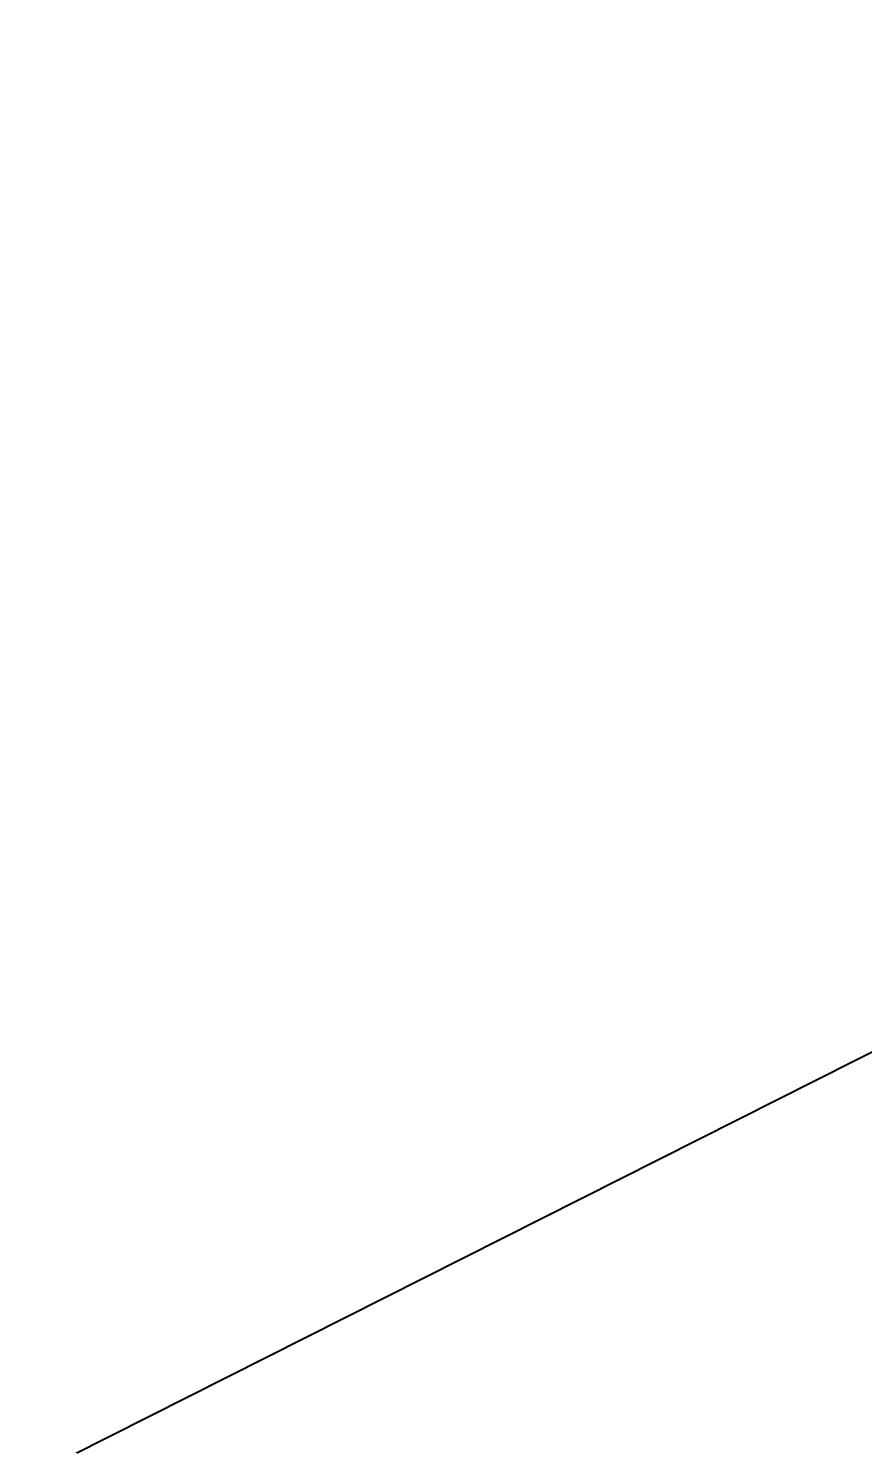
# Model space of a CAD drawing. Header units: metres. Extents: x 2682525 to 2683550, y 1250555 to 1251328.
# Drawn here: x 2683050.664 to 2683052.258, y 1250857.877 to 1250860.582 of the extents above; entities that cross this region are included whole.
import ezdxf

# ---------------------------------------------------------------- set-up
doc = ezdxf.new("R2010")
doc.units = ezdxf.units.M
doc.header["$PDMODE"] = 2
doc.header["$PDSIZE"] = -2
doc.linetypes.add('IMPORT-_22_ISO-10 Strichpunktlinie _2_', pattern=[46.98999999999999, 30.47999999999999, -7.619999999999998, 1.270000000000001, -7.619999999999998])
doc.linetypes.add('Verdeckt 0_75', pattern=[1.5, 0.75, -0.75])
for name, color, linetype, lineweight, true_color in [('2458 A U1_dwg-1', 9, 'Continuous', 18, 0x808080), ('_22_000 Linien-Strichpunktlinie kurz 0_10', 9, 'IMPORT-_22_ISO-10 Strichpunktlinie _2_', 18, 0x808080), ('_22_200 Materialien-Beton', 9, 'Continuous', 18, 0x808080), ('_22_300 Bauteile 3D-Wand Aussen', 9, 'Continuous', 18, 0x808080), ('_22_Keine', 9, 'Continuous', 18, 0x808080), ('_25_600 Situation-Baulinie', 9, 'Continuous', 18, 0x808080), ('A-DETL-____-MBND-1', 7, 'Continuous', 18, 0xbf6000), ('A-DETL-____-MBND-3', 7, 'Verdeckt 0_75', 25, 0xbf6000), ('Bemassung', 9, 'Continuous', 18, 0x808080)]:
    doc.layers.add(name, color=color, linetype=linetype, lineweight=lineweight, true_color=true_color)
for name, color, linetype, lineweight in [('A-____-____-DIMS', 7, 'Continuous', 9), ('A-DETL-____-MBND-2', 7, 'Verdeckt 0_75', 25), ('Bemassung-1', 7, 'Continuous', 18), ('G-____-____-DIMS', 7, 'Continuous', 9)]:
    doc.layers.add(name, color=color, linetype=linetype, lineweight=lineweight)
doc.styles.add('Arial_3', font='arial.ttf', dxfattribs={"height": 125})
doc.styles.add('Arial_31', font='arial.ttf', dxfattribs={"width": 0.9, "height": 200})
doc.styles.add('ISOCP_2', font='isocp___.ttf', dxfattribs={"height": 125.8608217592593})
doc.dimstyles.new('2_0_mm_-_Arial', dxfattribs={"dimscale": 304.8, "dimtxt": 204.051879991394, "dimasz": 0.2460629921259842, "dimexe": 0.3280839895013123, "dimexo": 0.3280840109072179, "dimgap": 0.08202099737532807, "dimtad": 1, "dimdec": 1, "dimlfac": 0.001, "dimrnd": 0.09999999999999999, "dimzin": 0, "dimdsep": 46, "dimtxsty": 'Arial_31', "dimblk1": 'OBLIQUE', "dimblk2": 'OBLIQUE', "dimsah": 1, "dimcen": 0.09, "dimdle": 0.3280839895013123, "dimazin": 0, "dimtfac": 1, "dimtdec": 4, "dimtix": 1, "dimtmove": 0, "dimatfit": 3, "dimfxl": 1, "dimtvp": 1, "dimtfill": 1, "dimtolj": 1, "dimtzin": 0, "dimarcsym": 2})
doc.dimstyles.new('2_0_mm_-_Arial_1', dxfattribs={"dimscale": 304.8, "dimtxt": 204.051879991394, "dimasz": 0.2460629921259842, "dimexe": 0.3280839895013123, "dimexo": 0.3280840109072179, "dimgap": 0.08202099737532807, "dimtad": 1, "dimdec": 1, "dimlfac": 0.001, "dimrnd": 0.09999999999999999, "dimzin": 0, "dimdsep": 46, "dimtxsty": 'Arial_31', "dimblk1": 'OBLIQUE', "dimblk2": 'OBLIQUE', "dimsah": 1, "dimcen": 0.09, "dimdle": 0.3280839895013123, "dimazin": 0, "dimtfac": 1, "dimtdec": 4, "dimtix": 1, "dimtmove": 2, "dimatfit": 3, "dimfxl": 1, "dimtvp": 1, "dimtfill": 1, "dimtolj": 1, "dimtzin": 0, "dimarcsym": 2})
pattern_1 = [(18.233, (0, 0), (18.77292067800844, -56.98752011815572), []), (288.233, (0, 0), (63.31313485127099, 20.85671487326738), [])]

# ---------------------------------------------------------------- blocks, each defined once
blk = doc.blocks.new('2458 A U1_dwg_VW_SLASH-9045520-U01 Bodenplatte')
at = {"layer": 'Bemassung'}
for p, q in [((-117330.3816673621, -21184.46800817721), (-117218.1284658487, -21072.21480666385)), ((-117374.2550666054, -21128.34140742053), (-117162.0138556679, -21128.34140742053))]:
    blk.add_line(p, q, dxfattribs=at)
blk = doc.blocks.new('2458 A U1_dwg_VW_SLASH-9045521-U01 Bodenplatte')
at = {"layer": 'Bemassung'}
for p, q in [((-117468.1284660846, -21072.21480666385), (-117580.3816675979, -21184.46800817721)), ((-117424.2550668413, -21128.34140742053), (-117636.4962777787, -21128.34140742053))]:
    blk.add_line(p, q, dxfattribs=at)
blk = doc.blocks.new('2458 A U1_dwg_VW_SLASH-9045523-U01 Bodenplatte')
at = {"layer": 'Bemassung'}
for p, q in [((-117330.3816673621, -21184.46800817721), (-117218.1284658487, -21072.21480666385)), ((-117374.2550666054, -21128.34140742053), (-117162.0138556679, -21128.34140742053))]:
    blk.add_line(p, q, dxfattribs=at)
blk = doc.blocks.new('2458 A U1_dwg_VW_SLASH-9045862-U01 Bodenplatte')
at = {"layer": 'Bemassung'}
for p, q in [((-117330.3816673621, -21184.46800817721), (-117218.1284658487, -21072.21480666385)), ((-117374.2550666054, -21128.34140742053), (-117162.0138556679, -21128.34140742053))]:
    blk.add_line(p, q, dxfattribs=at)
blk = doc.blocks.new('2458 A U1_dwg_VW_SLASH-9045863-U01 Bodenplatte')
at = {"layer": 'Bemassung'}
for p, q in [((-117468.1284660846, -21072.21480666385), (-117580.3816675979, -21184.46800817721)), ((-117424.2550668413, -21128.34140742053), (-117636.4962777787, -21128.34140742053))]:
    blk.add_line(p, q, dxfattribs=at)
blk = doc.blocks.new('2458 A U1_dwg_VW_SLASH-9045865-U01 Bodenplatte')
at = {"layer": 'Bemassung'}
for p, q in [((-117330.3816673621, -21184.46800817721), (-117218.1284658487, -21072.21480666385)), ((-117374.2550666054, -21128.34140742053), (-117162.0138556679, -21128.34140742053))]:
    blk.add_line(p, q, dxfattribs=at)
blk = doc.blocks.new('2458 A U1_dwg-9041719-U01 Bodenplatte')
at = {"layer": '_22_200 Materialien-Beton'}
h = blk.add_hatch(dxfattribs=at)
h.set_pattern_fill('FP_1', color=256, style=0, pattern_type=2)
h.set_pattern_definition(pattern_1)
h.paths.add_polyline_path([(-117524.2550666161, -20348.61881225431), (-117274.2550667951, -20348.61881214601), (-117274.255066731, -13449.1038870602), (-117524.2550667249, -13699.10388706227), (-117524.2550666405, -18859.10388707373)])
h = blk.add_hatch(dxfattribs=at)
h.set_pattern_fill('FP_1', color=256, style=0, pattern_type=2)
h.set_pattern_definition(pattern_1)
h.paths.add_polyline_path([(-117524.2550666161, -20348.61881225431), (-117274.2550667951, -20348.61881214601), (-117274.255066731, -13449.1038870602), (-117524.2550667249, -13699.10388706227), (-117524.2550666462, -18509.22271522267)])
h = blk.add_hatch(dxfattribs=at)
h.set_pattern_fill('FP_1', color=256, style=0, pattern_type=2)
h.set_pattern_definition(pattern_1)
h.paths.add_polyline_path([(-117274.2550667951, -20648.61881225029), (-111054.2550667031, -20648.61881212191), (-110804.2550666996, -20348.61881215004), (-117524.2550667249, -20348.6188124232)])
h = blk.add_hatch(dxfattribs=at)
h.set_pattern_fill('FP_1', color=256, style=0, pattern_type=2)
h.set_pattern_definition(pattern_1)
h.paths.add_polyline_path([(-117524.255066791, -24908.61881383585), (-117274.2550667951, -24658.61881381645), (-117274.2550668407, -21873.83377174422), (-117524.2550668407, -21873.83377174422), (-117524.255066791, -24658.61881381645)])
h.paths.add_polyline_path([(-117524.2550668427, -21748.83377174422), (-117274.2550668427, -21748.83377174422), (-117274.2550668607, -20648.61881225026), (-117524.2550667249, -20348.6188124232), (-117524.2550667249, -21119.87168652061)])
h = blk.add_hatch(dxfattribs=at)
h.set_pattern_fill('FP_1', color=256, style=0, pattern_type=2)
h.set_pattern_definition(pattern_1)
h.paths.add_polyline_path([(-117274.2550667951, -20648.61881225029), (-111054.2550667266, -20648.61881215003), (-110804.2550666878, -20348.61881214601), (-117524.2550668656, -20348.61881225431)])
h = blk.add_hatch(dxfattribs=at)
h.set_pattern_fill('FP_1', color=256, style=0, pattern_type=2)
h.set_pattern_definition(pattern_1)
h.paths.add_polyline_path([(-117524.255066791, -24908.61881383585), (-117274.2550667951, -24658.61881383171), (-117274.2550668407, -21873.83377174422), (-117524.2550668407, -21873.83377174422), (-117524.2550668103, -23730.52065781856)])
h.paths.add_polyline_path([(-117524.2550668427, -21748.83377174422), (-117274.2550668427, -21748.83377174422), (-117274.2550668607, -20648.61881225026), (-117524.2550668656, -20348.61881225431), (-117524.255066853, -21119.87168652061)])
at = {"layer": '_22_000 Linien-Strichpunktlinie kurz 0_10', "flags": 128}
for points in [[(-117674.2550664968, -21748.83377174422), (-117674.2550664968, -13852.61881243907), (-118874.2550664983, -13852.61881243907), (-118874.2550664983, -6701.423522176034)], [(-117674.2550664968, -21748.83377174422), (-117674.2550664968, -13852.61881243907), (-118874.2550664983, -13852.61881243907), (-118874.2550664983, -6701.423522176034)], [(-117449.2550664968, -21748.83377174422), (-117449.2550664968, -13627.61881243875), (-118649.2550664983, -13627.61881243875), (-118649.2550664983, -9488.61881243906)], [(-117449.2550664968, -21748.83377174422), (-117449.2550664968, -13627.61881243875), (-118649.2550664983, -13627.61881243875), (-118649.2550664983, -9488.61881243906)], [(-104229.0730545035, -21408.61881256097), (-105204.2550664989, -21408.61881256097), (-105204.2550664989, -24208.61884571297), (-100924.0361330748, -24208.61884571297), (-100924.0361330748, -37188.61881257763), (-109124.0361330749, -37188.61881257763), (-109124.0361330749, -34258.61881234243), (-118874.2550664968, -34258.61881234243), (-118874.2550664968, -27098.61881237621), (-117674.2550664968, -27098.61881237621), (-117674.2550664968, -21873.83377174422)], [(-104229.0730545035, -21408.61881256097), (-105204.2550664989, -21408.61881256097), (-105204.2550664989, -24208.61884571297), (-100924.0361330748, -24208.61884571297), (-100924.0361330748, -37188.61881257763), (-109124.0361330749, -37188.61881257763), (-109124.0361330749, -34258.61881234243), (-118874.2550664968, -34258.61881234243), (-118874.2550664968, -27098.61881237621), (-117674.2550664968, -27098.61881237621), (-117674.2550664968, -21873.83377174422)], [(-118474.2550664967, -31458.6188123762), (-118649.2550664967, -31458.6188123762), (-118649.2550664967, -27323.61881236364), (-117449.2550664968, -27323.61881236364), (-117449.2550664968, -21873.83377174422)], [(-118474.2550664967, -31458.6188123762), (-118649.2550664967, -31458.6188123762), (-118649.2550664967, -27323.61881236364), (-117449.2550664968, -27323.61881236364), (-117449.2550664968, -21873.83377174422)]]:
    blk.add_lwpolyline(points, dxfattribs=at)
at = {"layer": '_22_200 Materialien-Beton', "flags": 128}
for points in [[(-117524.2550667249, -13699.10388706226), (-117524.2550667249, -20348.61881225431), (-117524.2550667249, -20648.6188122543), (-117524.2550667249, -21748.83377174422)], [(-117524.255066791, -21748.83377174422), (-117524.255066791, -20648.6188122543), (-117524.255066791, -20348.61881225431), (-117524.255066791, -13699.10388706226)], [(-111054.2550667023, -21598.25867720168), (-111054.2550667023, -20648.61881215005), (-111244.2550667265, -20648.61881215005), (-117274.2550668607, -20648.61881215005), (-117274.2550668607, -21748.83377174422)], [(-117274.2550667951, -21748.83377174422), (-117274.2550667951, -20648.61881225028), (-111244.2550667265, -20648.61881225028), (-111054.2550667265, -20648.61881225028), (-111054.2550667265, -21598.25867722595)]]:
    blk.add_lwpolyline(points, dxfattribs=at)
for points in [[(-117274.2550666054, -13749.10388706023), (-112374.1562655252, -13749.10388706023), (-117274.255066724, -13749.10388706023), (-117274.255066724, -20348.61881225026), (-111244.2550666882, -20348.61881225026), (-117274.2550666159, -20348.61881225026)], [(-117524.2550667249, -21873.83377174422), (-117524.2550667249, -24908.61881383585), (-116339.2550667355, -24908.61881383585), (-117524.255066791, -24908.61881383585)]]:
    blk.add_lwpolyline(points, close=True, dxfattribs=at)
at = {"layer": '_22_300 Bauteile 3D-Wand Aussen'}
blk.add_line((-117274.2550668607, -20648.6188122503), (-117274.2550668607, -21748.83377174422), dxfattribs=at)
at = {"layer": '_22_300 Bauteile 3D-Wand Aussen', "flags": 128}
for points in [[(-117524.2550666161, -20348.61881225431), (-117524.2550666161, -13699.10388706226), (-117524.2550666161, -20348.61881225431), (-117524.2550666161, -20648.6188122543), (-117524.2550666161, -21748.83377174422)], [(-117524.255066791, -21748.83377174422), (-117524.255066791, -20648.6188122543), (-117524.255066791, -20348.61881225431)], [(-117274.2550667951, -21748.83377174422), (-117274.2550667951, -20648.6188122503), (-111244.2550667266, -20648.6188122503), (-111244.2550667266, -21749.90471583801)], [(-111244.2550667266, -21749.90471583801), (-111244.2550667266, -20648.61881215309), (-117274.2550668607, -20648.61881215309)]]:
    blk.add_lwpolyline(points, dxfattribs=at)
for points in [[(-117274.255066616, -20348.61881225026), (-114574.255066747, -20348.61881225026), (-117274.2550666159, -20348.61881225026), (-117274.2550666159, -18529.10388708291)], [(-117524.2550666161, -21873.83377174422), (-117524.2550666161, -24908.61881383585), (-116339.2550667355, -24908.61881383585), (-117524.255066791, -24908.61881383585)]]:
    blk.add_lwpolyline(points, close=True, dxfattribs=at)
at = {"layer": '_22_Keine', "flags": 128}
for points in [[(-116274.2531795878, -21058.61881385888), (-117274.2550666054, -21058.61881385888), (-117274.2550666054, -20658.61881385882), (-116274.2531795877, -20658.61881385882)], [(-116274.2531795878, -21058.61881385888), (-117274.2550666054, -21058.61881385888), (-117274.2550666054, -20658.61881385882), (-116274.2531795877, -20658.61881385882)], [(-116274.2531795878, -21458.61881385888), (-117274.2550666054, -21458.61881385888), (-117274.2550666054, -21058.6188138588), (-116274.2531795878, -21058.6188138588)], [(-116274.2531795878, -21458.61881385888), (-117274.2550666054, -21458.61881385888), (-117274.2550666054, -21058.6188138588), (-116274.2531795878, -21058.6188138588)]]:
    blk.add_lwpolyline(points, close=True, dxfattribs=at)
blk.add_lwpolyline([(-117274.2550666055, -21748.83377174422), (-117274.2550666055, -21458.61881385885), (-116274.2531795879, -21458.61881385885), (-116274.2531795879, -21748.8727509383)], dxfattribs=at)
blk.add_lwpolyline([(-117274.2550666055, -21748.83377174422), (-117274.2550666055, -21458.61881385885), (-116274.2531795879, -21458.61881385885), (-116274.2531795879, -21748.8727509383)], dxfattribs=at)
at = {"layer": '_25_600 Situation-Baulinie', "flags": 128}
for points in [[(-39998.30878082777, -19697.6751988499), (-28728.35925969961, -19697.6751988499), (-28728.35925969961, -15650.46579640768), (-31328.35925987479, -15650.46579640768), (-31328.35925987479, -7749.77864224621), (-18478.89012047552, -7749.77864224621), (-18478.89012047552, -6190.465796475198), (-8478.890120348786, -6190.465796475198), (-8478.890120348786, -13050.46579667138), (-9678.89012010524, -13050.46579667138), (-9678.89012010524, -26600.46579642589), (-8478.890120445896, -26600.46579642589), (-8478.890120445896, -33460.46579628942), (-18304.10905391994, -33460.46579628942), (-18304.10905391994, -36217.6290792397), (-118724.2550663652, -36217.6290792397), (-118724.2550663652, -27248.61881228595), (-117524.2550665293, -27248.61881228595), (-117524.2550665293, -21873.83377174422)], [(-117524.2550665293, -21748.83377174422), (-117524.2550665293, -13749.10388706017), (-118767.9759575672, -13749.10388706017), (-118767.9759575672, -12988.56068127447), (-119032.6549349158, -12988.56068127447)]]:
    blk.add_lwpolyline(points, dxfattribs=at)
at = {"layer": 'Bemassung'}
for p, q in [((-117524.2550668414, -21028.34140742057), (-117524.2550668414, -21748.83377174422)), ((-117524.2550668414, -21748.83377174422), (-117524.2550668414, -21028.34140742057)), ((-117274.2550666055, -21028.34140742057), (-117274.2550666055, -21748.83377174422)), ((-117274.2550666055, -21748.83377174422), (-117274.2550666055, -21028.34140742057))]:
    blk.add_line(p, q, dxfattribs=at)
at = {"layer": 'Bemassung', "flags": 128}
for points in [[(-117274.2550666055, -21748.83377174422), (-117274.2550666055, -21028.34140742057)], [(-117748.7374887162, -21128.34140742053), (-117636.4962777787, -21128.34140742053)], [(-117524.2550668412, -21128.34140742053), (-117274.2550666054, -21128.34140742053)], [(-114563.7374885958, -21128.34140742049), (-114451.4962776583, -21128.34140742049), (-117162.0138556679, -21128.34140742049), (-117049.7726447304, -21128.34140742049), (-117162.0138556679, -21128.34140742049), (-114451.4962776583, -21128.34140742049)]]:
    blk.add_lwpolyline(points, close=True, dxfattribs=at)
for name in ['2458 A U1_dwg_VW_SLASH-9045521-U01 Bodenplatte', '2458 A U1_dwg_VW_SLASH-9045863-U01 Bodenplatte', '2458 A U1_dwg_VW_SLASH-9045520-U01 Bodenplatte', '2458 A U1_dwg_VW_SLASH-9045523-U01 Bodenplatte', '2458 A U1_dwg_VW_SLASH-9045862-U01 Bodenplatte', '2458 A U1_dwg_VW_SLASH-9045865-U01 Bodenplatte']:
    blk.add_blockref(name, (0, 0))
at = {"layer": 'Bemassung-1', "insert": (-117399.2550667233, -21021.30813145282), "char_height": 125.8608217592593, "width": 236.8473635522664, "attachment_point": 2, "line_spacing_factor": 1.478621465017729, "style": 'ISOCP_2'}
blk.add_mtext('25', dxfattribs=at)
blk.add_mtext('25', dxfattribs=at)
blk = doc.blocks.new('PE-HD_Bogen - Standard-V77-U01 Bodenplatte')
at = {"layer": 'A-DETL-____-MBND-3'}
for points in [[(-118422.5307035432, -21646.4080096146), (-118368.6647951371, -21645.77419191629), (-118360.5504929116, -21645.14795156137), (-118360.5510228746, -21604.97706703667), (-118365.7016717449, -21605.44608738699), (-118385.1226775458, -21605.9565482853), (-118430.8820267681, -21606.20578868393), (-118477.174936955, -21605.60153598668), (-118485.5462055254, -21605.30012007021), (-118485.5462055254, -21645.16865324846), (-118483.2826661536, -21645.49174857868), (-118466.8749764555, -21646.04929799903), (-118432.3660848176, -21646.38377309817)], [(-118448.657681157, -21734.22542907462), (-118444.280706485, -21730.56419841007), (-118435.3457768091, -21722.16751939619), (-118398.0862047041, -21685.40702220648), (-118365.9205780998, -21652.39931790578), (-118360.5504929116, -21645.67226790331), (-118360.5504929116, -21645.52831288156), (-118368.6647951371, -21645.77419191629), (-118406.3727064016, -21646.36274787861), (-118466.8749764555, -21646.04929799903), (-118485.4641266808, -21645.79212010321), (-118481.2548071442, -21677.76590366157), (-118467.8334333695, -21709.2352755214), (-118449.5647683776, -21733.04329818976)], [(-118420.2449700044, -21762.63814022717), (-118416.2632827518, -21759.3349605127), (-118402.1696074875, -21745.96318597393), (-118369.6366217773, -21713.7826794157), (-118337.3298622411, -21680.61640166963), (-118331.8450156927, -21674.26746252206), (-118360.4744067432, -21646.14358821894), (-118364.1051896409, -21650.40420377991), (-118377.2308141446, -21664.20780547473), (-118403.9400583258, -21691.28979743175), (-118442.4771842271, -21728.93056974805), (-118448.657681157, -21734.22542907462), (-118421.4271008893, -21761.4560093423)]]:
    blk.add_hatch(color=256, dxfattribs=at).paths.add_polyline_path(points)
at = {"layer": 'A-DETL-____-MBND-2'}
for p, q in [((-118485.5483492185, -21604.9766609492), (-118485.5483492185, -21645.15830240491)), ((-118423.0483492183, -21671.44944500463), (-118423.0483492183, -21604.97666094917)), ((-118360.5483492185, -21645.15830240492), (-118360.5483492185, -21604.9766609492)), ((-118360.4744067432, -21645.53046938023), (-118360.5483492185, -21645.15830240492)), ((-118360.2635301769, -21645.84591639791), (-118360.4744067432, -21645.53046938023)), ((-118331.8508190244, -21674.25862755045), (-118360.2635301769, -21645.84591639791)), ((-118423.0483492183, -21671.44944500463), (-118376.0449928484, -21718.45280137459)), ((-118448.6518778252, -21734.23426404623), (-118420.2391666727, -21762.64697519878))]:
    blk.add_line(p, q, dxfattribs=at)
at = {"layer": 'A-DETL-____-MBND-2', "flags": 128}
for points in [[(-118485.5483492185, -21645.15830240492), (-118481.437835168, -21677.07606088114), (-118475.9593483073, -21693.36589842534)], [(-118475.9593483073, -21693.36589842534), (-118459.9472063898, -21721.28099988054), (-118448.6518778252, -21734.23426404624)]]:
    blk.add_lwpolyline(points, dxfattribs=at)
at = {"layer": 'A-DETL-____-MBND-2'}
for centre, major_axis, ratio, start_param, end_param in [((-118423.0483492183, -21604.97666094917), (62.49999999999665, 0), 0.01999600119960317, 0.008282425496625626, 3.149875079086411), ((-118423.0483492183, -21604.97666094917), (62.50000000001121, 0), 0.01999600119959852, 3.149875079086412, 6.291467732676214), ((-118376.0449928484, -21718.45280137459), (44.19417382416114, 44.1941738241579), 0.01999600119933561, 6.274902881681928, 9.416495535271729), ((-118376.0449928484, -21718.45280137459), (44.19417382416116, 44.19417382415776), 0.01999600119950027, 3.133310228092304, 6.274902881682091)]:
    blk.add_ellipse(centre, major_axis=major_axis, ratio=ratio, start_param=start_param, end_param=end_param, dxfattribs=at)
blk = doc.blocks.new('PE-HD_Bogen - Standard-V78-U01 Bodenplatte')
at = {"layer": 'A-DETL-____-MBND-3'}
for points in [[(-118345.7284578576, -21837.15465237392), (-118341.6158266858, -21833.70466069266), (-118327.3754037394, -21820.18156506198), (-118300.2934117954, -21793.47232089329), (-118262.6526394791, -21754.93519499199), (-118257.3577801525, -21748.75469806217), (-118285.7632597466, -21720.3499679489), (-118289.0736710203, -21724.32367416311), (-118302.4454455563, -21738.41734942453), (-118336.2173702451, -21772.5339293451), (-118367.7872540122, -21803.2570946729), (-118374.1411690102, -21808.74194122139), (-118347.1005589979, -21835.78255123367)], [(-118256.6716820314, -21874.04317674234), (-118256.3478813083, -21872.04759048935), (-118255.7849738971, -21856.10400920689), (-118255.4116239782, -21812.06296611071), (-118256.0275134896, -21757.67941202927), (-118257.0105511574, -21749.0474641286), (-118257.3577801525, -21749.27778444223), (-118262.6526394791, -21754.93519499199), (-118288.8999873266, -21782.0148866636), (-118331.9031952943, -21824.57480956048), (-118345.7284578576, -21837.15465237392), (-118319.6442441464, -21857.16991229299), (-118289.2689324446, -21869.75177836118), (-118271.830056769, -21872.04759048935)], [(-118216.4900405758, -21874.04317674235), (-118216.0102632944, -21868.89199790991), (-118215.4998023962, -21849.47099211619), (-118215.2505619975, -21803.71164288422), (-118215.8581672011, -21757.41873269894), (-118216.4693388887, -21749.04746412859), (-118256.6509803444, -21749.0474641286), (-118256.1569468718, -21754.93519499199), (-118255.6657047668, -21774.65615734718), (-118255.4391289055, -21821.88195617829), (-118256.0454416765, -21865.92887451691), (-118256.3478813083, -21874.04317674234)]]:
    blk.add_hatch(color=256, dxfattribs=at).paths.add_polyline_path(points)
at = {"layer": 'A-DETL-____-MBND-2'}
for p, q in [((-118257.3489451809, -21748.7605013939), (-118285.7616563335, -21720.34779024135)), ((-118282.9524737875, -21811.54532043545), (-118329.9558301575, -21764.54196406549)), ((-118257.0334981632, -21748.97137796019), (-118257.3489451809, -21748.7605013939)), ((-118256.6613311879, -21749.04532043547), (-118257.0334981632, -21748.97137796019)), ((-118216.4796897322, -21749.04532043547), (-118256.6613311879, -21749.04532043547)), ((-118374.1500039818, -21808.73613788967), (-118345.7372928292, -21837.14884904221)), ((-118282.9524737875, -21811.54532043545), (-118216.4796897321, -21811.54532043545)), ((-118256.6613311879, -21874.04532043547), (-118216.4796897322, -21874.04532043547))]:
    blk.add_line(p, q, dxfattribs=at)
at = {"layer": 'A-DETL-____-MBND-2', "flags": 128}
for points in [[(-118345.7372928292, -21837.14884904221), (-118320.2614570111, -21856.81154014175), (-118304.8689272094, -21864.45631952388)], [(-118304.8689272094, -21864.45631952388), (-118273.8076755417, -21872.87298292916), (-118256.6613311879, -21874.04532043547)]]:
    blk.add_lwpolyline(points, dxfattribs=at)
at = {"layer": 'A-DETL-____-MBND-2'}
for centre, major_axis, ratio, start_param, end_param in [((-118329.9558301575, -21764.54196406549), (44.19417382415445, 44.19417382415735), 0.01999600119970766, 0.008282425497694031, 3.149875079081305), ((-118329.9558301575, -21764.54196406549), (44.19417382416874, 44.19417382416113), 0.01999600119953793, 3.149875079087313, 6.291467732683292), ((-118216.4796897321, -21811.54532043545), (0, 62.49999999999665), 0.01999600120012703, 6.274902881694817, 9.416495535272967), ((-118216.4796897321, -21811.54532043545), (0, 62.50000000000033), 0.01999600119942545, 3.133310228093089, 6.274902881694526)]:
    blk.add_ellipse(centre, major_axis=major_axis, ratio=ratio, start_param=start_param, end_param=end_param, dxfattribs=at)
blk = doc.blocks.new('PE-HD_Bogen - Standard-V24-U01 Bodenplatte')
at = {"layer": 'A-DETL-____-MBND-3'}
for points in [[(-87071.10877464729, -18117.517553192), (-87071.10877464729, -18076.71719760779), (-87125.23536238381, -18076.0923225703), (-87133.60877464728, -18076.0923225703), (-87133.60877464728, -18116.26780311702), (-87131.47913879038, -18116.59126223805), (-87115.30294847146, -18117.15150986983), (-87087.2849649662, -18117.47496899085)], [(-87071.10877464729, -18117.517553192), (-87016.98218691077, -18116.89267815452), (-87008.60877464729, -18116.26780311702), (-87008.60877464729, -18075.46744753281), (-87010.73841050423, -18075.79090665383), (-87026.91460082315, -18076.35115428561), (-87071.10877464729, -18076.71719760779)], [(-87071.10877464729, -18204.09351147035), (-87071.10877464729, -18117.517553192), (-87125.23536238381, -18116.89267815452), (-87133.60877464728, -18116.26780311702), (-87133.44383152192, -18145.47257443015), (-87133.60877464728, -18159.89933764619), (-87131.47913879038, -18171.33763151446), (-87124.26395672873, -18182.89159381043), (-87115.30294847146, -18191.14933764619), (-87102.3587746473, -18198.17261487718), (-87087.2849649662, -18202.58763151446)], [(-87071.10877464729, -18204.09351147035), (-87054.93258432839, -18202.58763151446), (-87039.8587746473, -18198.17261487718), (-87026.91460082315, -18191.14933764619), (-87016.98218691077, -18181.99642455827), (-87010.73841050423, -18171.33763151446), (-87008.60877464729, -18159.8993376462), (-87008.78421184533, -18131.19228396361), (-87008.60877464729, -18116.26780311702), (-87010.73841050423, -18116.59126223805), (-87026.91460082315, -18117.15150986983), (-87071.10877464729, -18117.60895014566), (-87071.10877464729, -18202.58763151446)], [(-87071.10877464729, -18232.94948904351), (-87071.10877464729, -18204.09351147035), (-87087.2849649662, -18202.58763151446), (-87102.3587746473, -18198.17261487718), (-87115.30294847146, -18191.14933764619), (-87125.23536238381, -18181.99642455827), (-87131.47913879038, -18171.33763151446), (-87133.60877464728, -18159.89933764619), (-87133.60877464728, -18188.75531521935), (-87131.47913879038, -18200.19360908761), (-87125.23536238381, -18210.85240213143), (-87115.30294847146, -18220.00531521934), (-87102.3587746473, -18227.02859245033), (-87087.2849649662, -18231.4436090876)], [(-87071.10877464729, -18232.94948904351), (-87054.93258432839, -18231.4436090876), (-87039.8587746473, -18227.02859245033), (-87026.91460082315, -18220.00531521935), (-87016.98218691077, -18210.85240213143), (-87010.73841050423, -18200.19360908761), (-87008.60877464729, -18188.75531521935), (-87008.60877464729, -18159.89933764619), (-87010.73841050423, -18171.33763151446), (-87017.95359256584, -18182.89159381043), (-87026.91460082315, -18191.14933764619), (-87039.8587746473, -18198.17261487718), (-87054.93258432839, -18202.58763151446), (-87071.10877464729, -18204.09351147035)]]:
    blk.add_hatch(color=256, dxfattribs=at).paths.add_polyline_path(points)
at = {"layer": 'A-DETL-____-MBND-2'}
for p, q in [((-87133.60877464728, -18075.46744753281), (-87133.60877464728, -18116.26780311703)), ((-87071.10877464719, -18141.82444732699), (-87071.10877464719, -18075.46744753279)), ((-87008.60877464729, -18116.26780311703), (-87008.60877464729, -18075.46744753281)), ((-87071.10877464719, -18141.82444732699), (-87071.10877464719, -18188.75531521932)), ((-87133.60877464728, -18159.89933764619), (-87133.60877464728, -18188.75531521934)), ((-87008.60877464729, -18188.75531521934), (-87008.60877464729, -18159.89933764619))]:
    blk.add_line(p, q, dxfattribs=at)
at = {"layer": 'A-DETL-____-MBND-2', "flags": 128}
for points in [[(-87133.60877464728, -18116.26780311703), (-87133.60877464728, -18138.59883751938), (-87133.60877464728, -18157.89069525693), (-87133.60877464728, -18159.89933764619)], [(-87008.60877464729, -18159.89933764619), (-87008.60877464729, -18141.156864621), (-87008.60877464729, -18119.04580649123), (-87008.60877464729, -18116.26780311703)]]:
    blk.add_lwpolyline(points, dxfattribs=at)
at = {"layer": 'A-DETL-____-MBND-2'}
for centre, major_axis, ratio, start_param, end_param in [((-87071.10877464719, -18075.46744753279), (62.49999999998545, 0), 0.01999600119959097, 1.570796326794897, 4.712388980384683), ((-87071.10877464719, -18075.46744753279), (62.5, 0), 0.01999600119958632, 4.712388980384683, 7.853981633974483), ((-87071.10877464719, -18188.75531521932), (62.49999999998545, 0), 0.7071067811867006, 1.570796326794897, 4.712388980384683), ((-87071.10877464719, -18188.75531521932), (62.5, 0), 0.7071067811865359, 4.712388980384683, 7.853981633974483)]:
    blk.add_ellipse(centre, major_axis=major_axis, ratio=ratio, start_param=start_param, end_param=end_param, dxfattribs=at)
blk = doc.blocks.new('PE-HD_Bogen - Standard-V79-U01 Bodenplatte')
at = {"layer": 'A-DETL-____-MBND-3'}
for points in [[(-117900.5424969601, -21811.33377174421), (-117871.7146042453, -21811.03208367642), (-117873.1923993428, -21795.1575814253), (-117877.6074159801, -21780.08377174422), (-117884.6306932111, -21767.13959792005), (-117893.783606299, -21757.20718400768), (-117904.4423993428, -21750.96340760115), (-117915.8806932111, -21748.83377174421), (-117944.7366707843, -21748.83377174421), (-117931.9810759508, -21751.73506464082), (-117922.6395838722, -21757.20718400768), (-117913.3718882476, -21767.35114661132), (-117906.4633935533, -21780.08377174422), (-117902.048376916, -21795.1575814253)], [(-117900.552343745, -21811.4395460897), (-117900.5424969601, -21811.33377174421), (-117902.0772462286, -21795.05901542666), (-117906.4633935533, -21780.08377174422), (-117913.7658048857, -21766.83669157693), (-117923.0632084168, -21756.95903049478), (-117933.298376916, -21750.96340760115), (-117932.8747523713, -21751.42310980531), (-117921.9966751273, -21758.1163942741), (-117913.4866707843, -21767.35114661132), (-117906.3498836987, -21780.6828673205), (-117902.048376916, -21795.36913011657), (-117900.5557023, -21811.40346843025)], [(-117870.999408607, -21811.33377174421), (-117871.6242836445, -21757.20718400768), (-117872.2491586819, -21748.83377174421), (-117915.8806932111, -21748.83377174421), (-117904.4423993428, -21750.96340760115), (-117893.783606299, -21757.20718400768), (-117884.6306932111, -21767.13959792005), (-117877.0573768795, -21781.96172270129), (-117873.1923993428, -21795.1575814253), (-117871.3713143191, -21811.33377174421), (-117871.0419928081, -21811.33377174421)], [(-117870.999408607, -21811.33377174421), (-117830.1990530228, -21811.33377174421), (-117830.8239280603, -21757.20718400768), (-117831.4488030977, -21748.83377174421), (-117872.2225124543, -21749.00920894223), (-117871.8719931303, -21752.07592663508), (-117871.2826841593, -21772.5339293451), (-117871.0002028079, -21811.03208367616)], [(-117943.6004408085, -21873.83377174421), (-117914.9384181901, -21873.65833450724), (-117904.4423993428, -21871.70413588728), (-117893.783606299, -21865.46035948074), (-117884.6306932111, -21855.52794556837), (-117877.6074159801, -21842.58377174421), (-117873.1923993428, -21827.50996206312), (-117871.686519387, -21811.33377174421), (-117900.5424969601, -21811.33377174421), (-117902.048376916, -21827.72151075439), (-117906.4633935533, -21842.79532043547), (-117913.4866707842, -21855.73949425963), (-117922.6395838722, -21865.671908172), (-117933.2983769159, -21871.91568457855), (-117943.1500477372, -21873.7499154239)], [(-117915.8806932111, -21873.83377174421), (-117872.2491586819, -21873.83377174421), (-117871.9256995609, -21871.70413588728), (-117871.3004213631, -21851.28962397442), (-117871.0419928081, -21811.33377174421), (-117871.686519387, -21811.33377174421), (-117873.1923993428, -21827.50996206312), (-117877.6074159801, -21842.58377174421), (-117884.6306932111, -21855.52794556837), (-117893.783606299, -21865.46035948074), (-117904.4423993428, -21871.70413588728)], [(-117871.9256995609, -21873.83377174421), (-117831.4488030977, -21873.83377174421), (-117831.1253439767, -21871.70413588728), (-117830.5000657789, -21851.28962397442), (-117830.1990530228, -21811.33377174421), (-117871.0002028079, -21811.63545981226), (-117871.6242836445, -21865.46035948074), (-117872.2491586819, -21873.83377174421)]]:
    blk.add_hatch(color=256, dxfattribs=at).paths.add_polyline_path(points)
at = {"layer": 'A-DETL-____-MBND-2'}
for p, q in [((-117915.8806932111, -21748.83377174421), (-117944.7366707843, -21748.83377174421)), ((-117831.4488030977, -21748.83377174421), (-117872.2491586819, -21748.83377174421)), ((-117897.8058028918, -21811.33377174419), (-117944.7366707841, -21811.33377174419)), ((-117897.8058028918, -21811.33377174419), (-117831.4488030976, -21811.33377174419)), ((-117944.7366707843, -21873.83377174421), (-117915.8806932111, -21873.83377174421)), ((-117872.2491586819, -21873.83377174421), (-117831.4488030977, -21873.83377174421))]:
    blk.add_line(p, q, dxfattribs=at)
at = {"layer": 'A-DETL-____-MBND-2', "flags": 128}
for points in [[(-117915.8806932111, -21748.83377174421), (-117897.1382201859, -21748.83377174421), (-117875.0271620562, -21748.83377174421), (-117872.249158682, -21748.83377174421)], [(-117872.249158682, -21873.83377174421), (-117894.5801930843, -21873.83377174421), (-117913.8720508218, -21873.83377174421), (-117915.8806932111, -21873.83377174421)]]:
    blk.add_lwpolyline(points, dxfattribs=at)
at = {"layer": 'A-DETL-____-MBND-2'}
for centre, ratio, start_param, end_param in [((-117944.7366707841, -21811.33377174419), 0.7071067811863031, 4.712388980384685, 7.853981633974485), ((-117831.4488030976, -21811.33377174419), 0.01999600119981915, 4.712388980384685, 7.853981633974485), ((-117944.7366707841, -21811.33377174419), 0.7071067811867688, 1.570796326794898, 4.712388980384685), ((-117831.4488030976, -21811.33377174419), 0.01999600119958632, 1.570796326794898, 4.712388980384685)]:
    blk.add_ellipse(centre, major_axis=(0, 62.5), ratio=ratio, start_param=start_param, end_param=end_param, dxfattribs=at)
blk = doc.blocks.new('_Oblique')
at = {"color": 0, "linetype": 'ByBlock', "lineweight": -2}
blk.add_line((-0.5, -0.5), (0.5, 0.5), dxfattribs=at)
blk = doc.blocks.new('*D1807')
at = {"layer": 'A-____-____-DIMS', "color": 0, "lineweight": -2, "transparency": 16777216}
for p, q in [((2683068.897622096, 1250867.009540824), (2683135.861756529, 1250900.785341326)), ((2683053.688199543, 1250859.338114525), (2683068.897622096, 1250867.009540824)), ((2683053.688199543, 1250859.338114525), (2682986.72406511, 1250825.562314023)), ((2683113.74310552, 1250778.098576879), (2683113.932022766, 1250777.724028246)), ((2683098.698719751, 1250770.099947516), (2683098.722600213, 1250770.052601948))]:
    blk.add_line(p, q, dxfattribs=at)
at = {"layer": 'A-____-____-DIMS', "color": 0, "lineweight": -2, "transparency": 16777216, "xscale": 74.99999999999999, "yscale": 74.99999999999999, "zscale": 74.99999999999999}
for p, rotation in [((2683068.897622096, 1250867.009540824), 206.7657572042305), ((2683053.688199543, 1250859.338114525), 26.76575720423048)]:
    blk.add_blockref('_Oblique', p, dxfattribs=dict(at, rotation=rotation))
at = {"layer": 'A-____-____-DIMS', "color": 0, "transparency": 16777216, "insert": (2683004.047613651, 1250976.668747653), "char_height": 200, "width": 911.641014607705, "attachment_point": 5, "rotation": 26.76575720423047, "style": 'Arial_31', "bg_fill": 3, "box_fill_scale": 1.1, "bg_fill_color": 256, "bg_fill_true_color": 13158600, "bg_fill_transparency": 0}
blk.add_mtext('\\A1;0.0', dxfattribs=at)
at = {"layer": 'Defpoints', "color": 0, "transparency": 16777216}
for p in [(2683068.708701911, 1250867.384095282), (2683068.897622096, 1250867.009540824), (2683053.664316143, 1250859.385465919)]:
    blk.add_point(p, dxfattribs=at)
blk = doc.blocks.new('*D1808')
at = {"layer": 'A-____-____-DIMS', "color": 0, "lineweight": -2, "transparency": 16777216}
for p, q in [((2683101.306229421, 1250883.356000871), (2683168.270363854, 1250917.131801374)), ((2683068.897622741, 1250867.009539544), (2683001.933488308, 1250833.233739042)), ((2683146.196746825, 1250794.355752247), (2683146.340630091, 1250794.070488293)), ((2683113.74310552, 1250778.098576879), (2683113.932023411, 1250777.724026967))]:
    blk.add_line(p, q, dxfattribs=at)
at = {"layer": 'A-____-____-DIMS', "color": 0, "transparency": 16777216, "insert": (2682617.72699169, 1250788.948338999), "char_height": 200, "width": 911.641014607705, "attachment_point": 1, "rotation": 26.76575720423047, "line_spacing_factor": 0.9417779076525878, "style": 'Arial_31', "bg_fill": 3, "box_fill_scale": 1.1, "bg_fill_color": 256, "bg_fill_true_color": 13158600, "bg_fill_transparency": 0}
blk.add_mtext('\\A1;0.0', dxfattribs=at)
at = {"layer": 'A-____-____-DIMS', "color": 0, "lineweight": -2, "transparency": 16777216}
blk.add_line((2683068.897622741, 1250867.009539544), (2683101.306229421, 1250883.356000871), dxfattribs=at)
at = {"layer": 'Defpoints', "color": 0, "transparency": 16777216}
for p in [(2683101.162343216, 1250883.641270651), (2683101.306229421, 1250883.356000871), (2683068.708701911, 1250867.384095282)]:
    blk.add_point(p, dxfattribs=at)
at = {"layer": 'A-____-____-DIMS', "color": 0, "lineweight": -2, "transparency": 16777216, "xscale": 74.99999999999999, "yscale": 74.99999999999999, "zscale": 74.99999999999999}
for p, rotation in [((2683101.306229421, 1250883.356000871), 206.7657572042305), ((2683068.897622741, 1250867.009539544), 26.76575720423048)]:
    blk.add_blockref('_Oblique', p, dxfattribs=dict(at, rotation=rotation))
blk = doc.blocks.new('*D1809')
at = {"layer": 'A-____-____-DIMS', "color": 0, "lineweight": -2, "transparency": 16777216}
for p, q in [((2683132.910514814, 1250899.296771893), (2683199.874649247, 1250933.072572396)), ((2683101.30623005, 1250883.355999624), (2683132.910514814, 1250899.296771893)), ((2683101.30623005, 1250883.355999624), (2683034.342095617, 1250849.580199121)), ((2683177.801724807, 1250810.295150137), (2683177.944915484, 1250810.011259315)), ((2683146.196746825, 1250794.355752247), (2683146.34063072, 1250794.070487046))]:
    blk.add_line(p, q, dxfattribs=at)
at = {"layer": 'A-____-____-DIMS', "color": 0, "lineweight": -2, "transparency": 16777216, "xscale": 74.99999999999999, "yscale": 74.99999999999999, "zscale": 74.99999999999999}
for p, rotation in [((2683132.910514814, 1250899.296771893), 206.7657572042305), ((2683101.30623005, 1250883.355999624), 26.76575720423048)]:
    blk.add_blockref('_Oblique', p, dxfattribs=dict(at, rotation=rotation))
at = {"layer": 'A-____-____-DIMS', "color": 0, "transparency": 16777216, "insert": (2683059.863075263, 1251004.821305737), "char_height": 200, "width": 911.641014607705, "attachment_point": 5, "rotation": 26.76575720423047, "style": 'Arial_31', "bg_fill": 3, "box_fill_scale": 1.1, "bg_fill_color": 256, "bg_fill_true_color": 13158600, "bg_fill_transparency": 0}
blk.add_mtext('\\A1;0.0', dxfattribs=at)
at = {"layer": 'Defpoints', "color": 0, "transparency": 16777216}
for p in [(2683132.767321199, 1250899.58066854), (2683132.910514814, 1250899.296771893), (2683101.162343216, 1250883.641270651)]:
    blk.add_point(p, dxfattribs=at)

msp = doc.modelspace()

# ---------------------------------------------------------------- hatches: boundary and pattern name
at = {"layer": 'A-DETL-____-MBND-1'}
for points in [[(2683051.140073282, 1250858.554902983), (2683051.188342923, 1250858.579963288), (2683051.195313911, 1250858.584165327), (2683048.086094137, 1250864.748526445), (2683048.08170437, 1250864.745786548), (2683048.064594108, 1250864.736584647), (2683048.030853508, 1250864.719264101), (2683051.068007617, 1250858.69778088)], [(2683051.140073282, 1250858.554902983), (2683048.030853508, 1250864.719264101), (2683047.982244897, 1250864.695446442), (2683047.974491909, 1250864.692224208), (2683051.083772527, 1250858.52789378), (2683051.088699222, 1250858.529853952), (2683051.106455977, 1250858.538242122), (2683051.133069656, 1250858.551393546)], [(2683051.811502085, 1250858.663841766), (2683053.176917135, 1250859.352552779), (2683053.170034561, 1250859.368849081), (2683053.149974808, 1250859.406656822), (2683053.148775429, 1250859.408344381), (2683051.732508345, 1250858.693998557), (2683051.733756216, 1250858.692242768), (2683051.74404449, 1250858.673272995), (2683051.761770689, 1250858.638757928)], [(2683051.788801341, 1250858.582391664), (2683053.205068426, 1250859.296737488), (2683053.203647504, 1250859.300470456), (2683053.197613529, 1250859.313479911), (2683053.184586468, 1250859.340034813), (2683053.176921927, 1250859.352540934), (2683051.761770689, 1250858.638757928), (2683051.785588349, 1250858.590149317), (2683051.788131075, 1250858.584438788)], [(2683051.699059453, 1250858.606890299), (2683051.690279478, 1250858.620816109), (2683051.679501947, 1250858.632262773), (2683051.667330272, 1250858.640621054), (2683051.654536661, 1250858.645292459), (2683051.641516009, 1250858.645718064), (2683051.631453959, 1250858.642791166), (2683051.553030531, 1250858.603235457), (2683051.564202339, 1250858.606485167), (2683051.576530944, 1250858.605710503), (2683051.589176172, 1250858.600964255), (2683051.601276272, 1250858.592569873), (2683051.612006642, 1250858.581099421), (2683051.620636025, 1250858.56733459)], [(2683051.687746956, 1250858.531184273), (2683051.697000626, 1250858.538236896), (2683051.703705538, 1250858.548611807), (2683051.707404761, 1250858.561601973), (2683051.707846199, 1250858.576322136), (2683051.70499977, 1250858.591769141), (2683051.699059453, 1250858.606890299), (2683051.620636025, 1250858.56733459), (2683051.626576342, 1250858.552213432), (2683051.62942277, 1250858.536766427), (2683051.628981332, 1250858.522046264), (2683051.625282109, 1250858.509056098), (2683051.618577198, 1250858.498681187), (2683051.609323527, 1250858.491628564), (2683051.629053025, 1250858.501579854)], [(2683051.295674866, 1250858.455082732), (2683051.312087304, 1250858.5069383), (2683051.314044287, 1250858.514835357), (2683051.252146525, 1250858.535225052), (2683051.250110799, 1250858.527081858), (2683051.238634948, 1250858.49037868), (2683051.233767943, 1250858.475477701)], [(2683051.418089151, 1250858.465172707), (2683051.481143219, 1250858.49697632), (2683051.456209714, 1250858.545022113), (2683051.451880876, 1250858.552216949), (2683051.388837014, 1250858.520416083), (2683051.393155646, 1250858.5132185), (2683051.41099406, 1250858.479150782), (2683051.414542889, 1250858.472157759)], [(2683051.445399669, 1250858.408947603), (2683051.508173872, 1250858.440610056), (2683051.507503605, 1250858.44265718), (2683051.500718975, 1250858.457352479), (2683051.481143219, 1250858.49697632), (2683051.418322232, 1250858.464710505), (2683051.442014511, 1250858.416330615), (2683051.445119803, 1250858.408806443)], [(2683051.274931456, 1250858.396112207), (2683051.277060259, 1250858.401043446), (2683051.283684849, 1250858.4195307), (2683051.295674866, 1250858.455082732), (2683051.23360593, 1250858.474986062), (2683051.216149154, 1250858.424023343), (2683051.213024533, 1250858.416507176), (2683051.274904853, 1250858.396120971)]]:
    msp.add_hatch(color=256, dxfattribs=at).paths.add_polyline_path(points)
at = {"layer": 'G-____-____-DIMS'}
for points in [[(2683051.140073282, 1250858.554902983), (2683051.199949578, 1250858.694954335), (2683051.148438212, 1250858.706987105)], [(2683051.817929571, 1250858.667083703), (2683051.798523305, 1250858.516011042), (2683051.85136354, 1250858.518484504)]]:
    msp.add_hatch(color=256, dxfattribs=at).paths.add_polyline_path(points)

# ---------------------------------------------------------------- linework, layer by layer
at = {"layer": 'A-DETL-____-MBND-2'}
for p, q in [((2683051.195313911, 1250858.584165327), (2683048.086094137, 1250864.748526445)), ((2683048.030290691, 1250864.720379947), (2683051.139510465, 1250858.556018829)), ((2683048.030290691, 1250864.720379947), (2683051.139510465, 1250858.556018829)), ((2683047.974487244, 1250864.692233449), (2683051.083707018, 1250858.527872331)), ((2683053.148775429, 1250859.408344381), (2683051.732508345, 1250858.693998557)), ((2683053.176921927, 1250859.352540934), (2683051.760654843, 1250858.63819511)), ((2683053.176921927, 1250859.352540934), (2683051.760654843, 1250858.63819511)), ((2683051.788801341, 1250858.582391664), (2683053.205068426, 1250859.296737488)), ((2683051.631453959, 1250858.642791166), (2683051.553030531, 1250858.603235457)), ((2683051.724226036, 1250858.619820916), (2683051.760654843, 1250858.63819511)), ((2683051.685269396, 1250858.600171717), (2683051.724226036, 1250858.619820916)), ((2683051.659600458, 1250858.58698772), (2683051.581177029, 1250858.547432011)), ((2683051.659600458, 1250858.58698772), (2683051.581177029, 1250858.547432011)), ((2683051.659505188, 1250858.587176602), (2683051.685269396, 1250858.600171717)), ((2683051.157606025, 1250858.520142443), (2683051.139510465, 1250858.556018829)), ((2683051.314044287, 1250858.514835357), (2683051.252137365, 1250858.535230326)), ((2683051.451880876, 1250858.552216949), (2683051.388826807, 1250858.520413336)), ((2683051.516456181, 1250858.514787697), (2683051.555412821, 1250858.534436895)), ((2683051.581177029, 1250858.547432011), (2683051.555412821, 1250858.534436895)), ((2683051.609323527, 1250858.491628564), (2683051.687746956, 1250858.531184273)), ((2683051.516456181, 1250858.514787697), (2683051.480027373, 1250858.496413502)), ((2683051.232580949, 1250858.475868751), (2683051.19441702, 1250858.488441693)), ((2683051.232580949, 1250858.475868751), (2683051.294487872, 1250858.455473782)), ((2683051.232580949, 1250858.475868751), (2683051.294487872, 1250858.455473782)), ((2683051.416973305, 1250858.464609889), (2683051.480027373, 1250858.496413502)), ((2683051.416973305, 1250858.464609889), (2683051.480027373, 1250858.496413502)), ((2683051.3326518, 1250858.44290084), (2683051.294487872, 1250858.455473782)), ((2683051.416973305, 1250858.464609889), (2683051.38109692, 1250858.446514329)), ((2683051.445119803, 1250858.408806443), (2683051.508173872, 1250858.440610056)), ((2683051.213024533, 1250858.416507176), (2683051.274931456, 1250858.396112207))]:
    msp.add_line(p, q, dxfattribs=at)
for centre, major_axis, ratio, start_param, end_param in [((2683051.760654843, 1250858.63819511), (-0.02814649821669223, 0.05580344647185997), 0.01999600119981915, 1.554312234475219e-15, 1.570796326794898), ((2683051.760654843, 1250858.63819511), (-0.02814649821669223, 0.05580344647185997), 0.01999600119958632, 4.712388980384685, 6.283185307179588), ((2683051.659600458, 1250858.58698772), (-0.02814649821669058, 0.05580344647185672), 0.707106781186577, 1.554312234475219e-15, 1.570796326794898), ((2683051.659600458, 1250858.58698772), (-0.02814649821669058, 0.05580344647185672), 0.707106781186577, 4.712388980384685, 6.283185307179588), ((2683051.760654843, 1250858.63819511), (-0.02814649821669223, 0.05580344647185997), 0.01999600119958632, 3.141592653589789, 4.712388980384685), ((2683051.760654843, 1250858.63819511), (-0.02814649821669223, 0.05580344647185997), 0.01999600119981915, 1.570796326794898, 3.141592653589789), ((2683051.139510465, 1250858.556018829), (0.05580344647184698, 0.02814649821668567), 0.01999600119964918, 0, 1.570796326794897), ((2683051.139510465, 1250858.556018829), (0.05580344647184698, 0.02814649821668567), 0.01999600119959098, 4.712388980384683, 6.283185307179586), ((2683051.581177029, 1250858.547432011), (-0.02814649821669058, 0.05580344647185672), 0.707106781186577, 1.554312234475219e-15, 1.570796326794898), ((2683051.581177029, 1250858.547432011), (-0.02814649821669058, 0.05580344647185672), 0.707106781186577, 4.712388980384685, 6.283185307179588), ((2683051.659600458, 1250858.58698772), (-0.02814649821669223, 0.05580344647185997), 0.7071067811865359, 3.141592653589789, 4.712388980384685), ((2683051.139510465, 1250858.556018829), (0.05580344647185997, 0.02814649821669223), 0.01999600119964453, 1.570796326794897, 3.141592653589793), ((2683051.581177029, 1250858.547432011), (-0.02814649821669223, 0.05580344647185997), 0.7071067811865359, 3.141592653589789, 4.712388980384685), ((2683051.659600458, 1250858.58698772), (-0.02814649821669223, 0.05580344647185997), 0.7071067811865359, 1.570796326794898, 3.141592653589789), ((2683051.139510465, 1250858.556018829), (0.05580344647185997, 0.02814649821669223), 0.01999600119958632, 3.141592653589793, 4.712388980384683), ((2683051.232580949, 1250858.475868751), (0.0195564156581557, 0.0593615751695067), 0.01999600119953302, 0, 1.570796326794692), ((2683051.232580949, 1250858.475868751), (0.01955641565815584, 0.05936157516950666), 0.01999600119973882, 4.712388980384643, 6.283185307179535), ((2683051.480027373, 1250858.496413502), (-0.02814649821669058, 0.05580344647185672), 0.01999600120005314, 1.554312234475219e-15, 1.570796326794898), ((2683051.480027373, 1250858.496413502), (-0.02814649821669058, 0.05580344647185672), 0.01999600120005314, 4.712388980384685, 6.283185307179588), ((2683051.214295646, 1250858.548747695), (0.04143701488537335, 0.04811677251631575), 0.9997657677480674, 2.748976387864642, 3.534208918366892), ((2683051.294487872, 1250858.455473782), (0.01955641565815584, 0.05936157516950666), 0.01999600119973882, 0, 1.570796326794856), ((2683051.294487872, 1250858.455473782), (0.0195564156581557, 0.0593615751695067), 0.01999600119953302, 4.712388980384478, 6.283185307179418), ((2683051.416973305, 1250858.464609889), (-0.02814649821669058, 0.05580344647185672), 0.01999600120005314, 1.554312234475219e-15, 1.570796326794898), ((2683051.416973305, 1250858.464609889), (-0.02814649821669058, 0.05580344647185672), 0.01999600119982031, 4.712388980384685, 6.283185307179588), ((2683051.581177029, 1250858.547432011), (-0.02814649821669223, 0.05580344647185997), 0.7071067811865359, 1.570796326794898, 3.141592653589789), ((2683051.232580949, 1250858.475868751), (0.01955641565815564, 0.05936157516950671), 0.01999600119957419, 1.570796326794692, 3.141592653589583), ((2683051.480027373, 1250858.496413502), (-0.02814649821669223, 0.05580344647185997), 0.01999600120005198, 1.570796326794898, 3.141592653589789), ((2683051.480027373, 1250858.496413502), (-0.02814649821669223, 0.05580344647185997), 0.01999600120005198, 3.141592653589789, 4.712388980384685), ((2683051.232580949, 1250858.475868751), (0.01955641565815587, 0.05936157516950664), 0.01999600119969766, 3.141592653589787, 4.712388980384643), ((2683051.294487872, 1250858.455473782), (0.01955641565815587, 0.05936157516950664), 0.01999600119969766, 1.570796326794856, 3.141592653589787), ((2683051.294487872, 1250858.455473782), (0.01955641565815564, 0.05936157516950671), 0.01999600119957419, 3.141592653589583, 4.712388980384478), ((2683051.416973305, 1250858.464609889), (-0.02814649821669223, 0.05580344647185997), 0.01999600120005198, 1.570796326794898, 3.141592653589789), ((2683051.416973305, 1250858.464609889), (-0.02814649821669223, 0.05580344647185997), 0.01999600119981915, 3.141592653589789, 4.712388980384685), ((2683051.352510449, 1250858.503213422), (-0.004723301873411926, 0.06332409035598471), 0.9997657677478524, 2.748976388561102, 3.534208919063464)]:
    msp.add_ellipse(centre, major_axis=major_axis, ratio=ratio, start_param=start_param, end_param=end_param, dxfattribs=at)
at = {"layer": 'G-____-____-DIMS'}
for p, q in [((2683052.893294846, 1250859.491790347), (2683051.788839087, 1250858.934717908)), ((2683051.140073282, 1250858.554902983), (2683051.239424256, 1250858.980216916)), ((2683051.148438212, 1250858.706987105), (2683051.140073282, 1250858.554902983)), ((2683051.140073282, 1250858.554902983), (2683051.199949578, 1250858.694954335)), ((2683051.199949578, 1250858.694954335), (2683051.148438212, 1250858.706987105)), ((2683051.817929571, 1250858.667083703), (2683051.798523305, 1250858.516011042)), ((2683051.85136354, 1250858.518484504), (2683051.817929571, 1250858.667083703)), ((2683051.817929571, 1250858.667083703), (2683051.835177584, 1250858.298616801)), ((2683051.798523305, 1250858.516011042), (2683051.85136354, 1250858.518484504)), ((2683051.835177584, 1250858.298616801), (2683050.759916624, 1250857.75626982))]:
    msp.add_line(p, q, dxfattribs=at)

# ---------------------------------------------------------------- block references
at = {"layer": '2458 A U1_dwg-1', "xscale": 0.001, "yscale": 0.001, "zscale": 0.001, "rotation": 26.76575494316579}
msp.add_blockref('2458 A U1_dwg-9041719-U01 Bodenplatte', (2683147.144467305, 1250931.177239274), dxfattribs=at)
at = {"layer": 'A-DETL-____-MBND-2', "xscale": 0.001, "yscale": 0.001, "zscale": 0.001}
for name, p, rotation in [('PE-HD_Bogen - Standard-V79-U01 Bodenplatte', (2683147.144467305, 1250931.177239274), 26.76575494316579), ('PE-HD_Bogen - Standard-V24-U01 Bodenplatte', (2682996.129304365, 1250928.09812303), 116.7657549431658), ('PE-HD_Bogen - Standard-V77-U01 Bodenplatte', (2683147.144467305, 1250931.177239274), 26.76575494316579), ('PE-HD_Bogen - Standard-V78-U01 Bodenplatte', (2683147.144467305, 1250931.177239274), 26.76575494316579)]:
    msp.add_blockref(name, p, dxfattribs=dict(at, rotation=rotation))

# ---------------------------------------------------------------- next in the draw order: texts
at = {"layer": 'G-____-____-DIMS', "char_height": 0.125, "width": 1.334488368200837, "attachment_point": 1, "rotation": 26.765754943165796, "line_spacing_factor": 0.9417779076525877, "style": 'Arial_3', "bg_fill": 3, "box_fill_scale": 1.25, "bg_fill_color": 256, "bg_fill_true_color": 13158600, "bg_fill_transparency": 0}
for s, insert in [('454.64 m.ü.M.', (2683051.748982245, 1250859.1113597)), ('454.67 m.ü.M.', (2683050.720059782, 1250857.932911612))]:
    msp.add_mtext(s, dxfattribs=dict(at, insert=insert))

# ---------------------------------------------------------------- next in the draw order: linework, layer by layer
at = {"layer": 'G-____-____-DIMS'}
msp.add_line((2683051.239424256, 1250858.980216916), (2683052.385403997, 1250859.558233486), dxfattribs=at)

# ---------------------------------------------------------------- next in the draw order: texts
at = {"layer": 'G-____-____-DIMS', "insert": (2683051.274120983, 1250859.194462512), "char_height": 0.125, "width": 1.334488368200837, "attachment_point": 1, "rotation": 26.765754943165796, "line_spacing_factor": 0.9417779076525877, "style": 'Arial_3', "bg_fill": 3, "box_fill_scale": 1.25, "bg_fill_color": 256, "bg_fill_true_color": 13158600, "bg_fill_transparency": 0}
msp.add_mtext('454.99 m.ü.M.', dxfattribs=at)

# ---------------------------------------------------------------- next in the draw order: dimensions: what is measured, and where the dimension line sits
at = {"layer": 'A-____-____-DIMS'}
dim = msp.add_linear_dim(base=(2683068.897622096, 1250867.009540824), p1=(2683053.664316142, 1250859.385465919), p2=(2683068.708701911, 1250867.384095282), angle=26.76575720423047, dimstyle='2_0_mm_-_Arial', override={"dimpost": '<>', "dimfxl": 17038.5332360565}, dxfattribs=at)
dim.commit()
dim.dimension.update_dxf_attribs({"geometry": '*D1807', "text_midpoint": (2683004.047613651, 1250976.668747653)})

# ---------------------------------------------------------------- next in the draw order: dimensions: what is measured, and where the dimension line sits
dim = msp.add_linear_dim(base=(2683101.306229421, 1250883.356000871), p1=(2683068.708701911, 1250867.384095282), p2=(2683101.162343216, 1250883.641270651), angle=26.76575720423047, dimstyle='2_0_mm_-_Arial_1', override={"dimpost": '<>', "dimfxl": 36297.85923366722}, dxfattribs=at)
dim.commit()
dim.dimension.update_dxf_attribs({"geometry": '*D1808', "text_midpoint": (2683084.754535631, 1250875.177022492), "dimtype": 160})

# ---------------------------------------------------------------- next in the draw order: dimensions: what is measured, and where the dimension line sits
dim = msp.add_linear_dim(base=(2683132.910514814, 1250899.296771893), p1=(2683101.162343216, 1250883.641270651), p2=(2683132.767321198, 1250899.58066854), angle=26.76575720423047, dimstyle='2_0_mm_-_Arial', override={"dimpost": '<>', "dimfxl": 35396.87893486193}, dxfattribs=at)
dim.commit()
dim.dimension.update_dxf_attribs({"geometry": '*D1809', "text_midpoint": (2683059.863075263, 1251004.821305737)})

doc.saveas('drawing.dxf')
